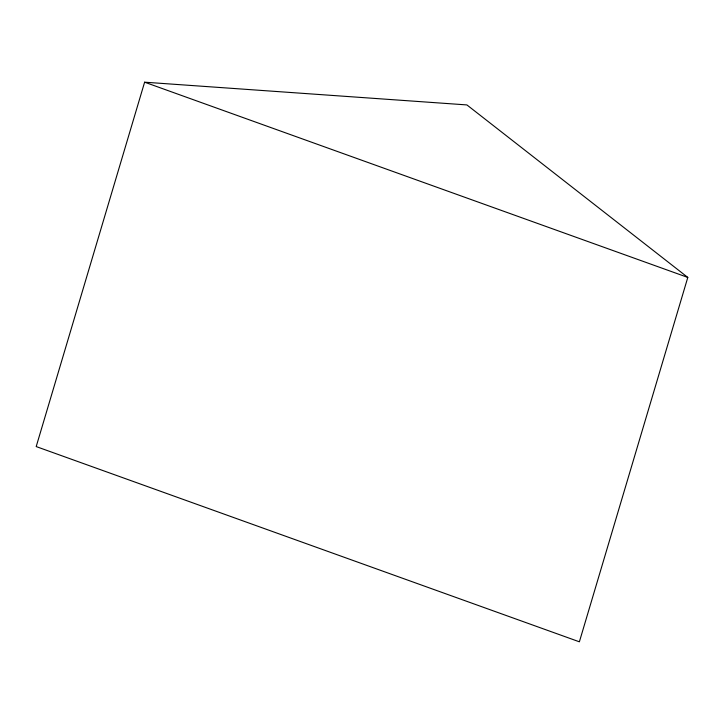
<?xml version="1.0" encoding="UTF-8"?>
<svg xmlns="http://www.w3.org/2000/svg" width="724" height="724" viewBox="0 0 724 724"><rect width="100%" height="100%" fill="white"/><g stroke="black" fill="none" stroke-linecap="round" stroke-linejoin="round"><path stroke-width="1.09" d="M144.619 82.192L36.2 446.572L579.381 641.808L687.8 277.428L466.908 104.926L144.619 82.192L687.8 277.428"/></g></svg>
